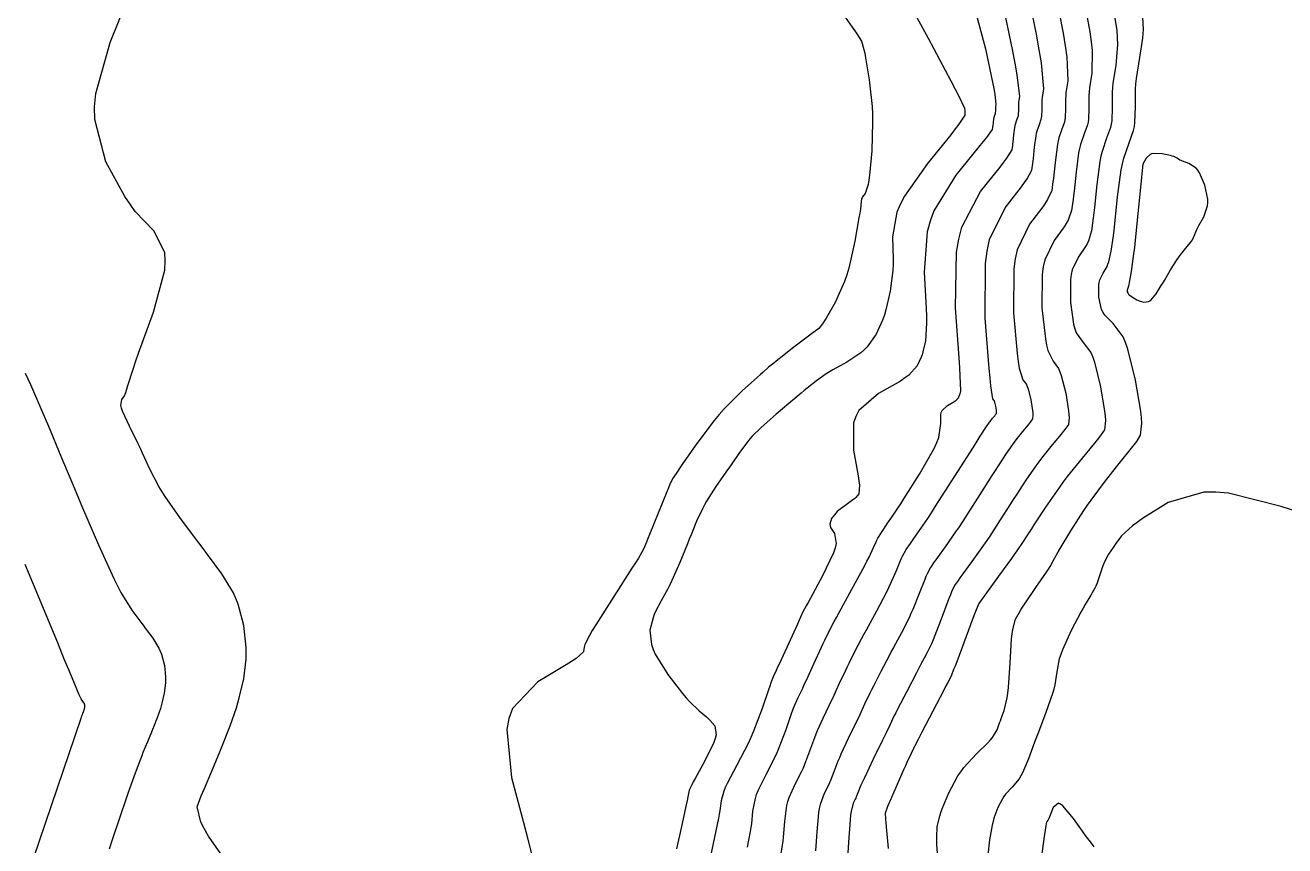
# Model space of a CAD drawing. Header units: metres. Extents: x 837476 to 838477, y 1189012 to 1191014.
# Drawn here: x 837476.5 to 837560.8, y 1189830.8 to 1189885.8 of the extents above; entities that cross this region are included whole.
import ezdxf

# ---------------------------------------------------------------- set-up
doc = ezdxf.new("R2010")
doc.units = ezdxf.units.M
doc.header["$LTSCALE"] = 0.3
doc.layers.add('COTAS 10', color=1, linetype='Continuous')
doc.layers.add('COTAS INT', color=252, linetype='Continuous')

msp = doc.modelspace()

# ---------------------------------------------------------------- linework, layer by layer
at = {"layer": 'COTAS 10'}
for points in [[(837524.816, 1189830.746), (837525.023, 1189831.788), (837525.066, 1189832.054), (837525.103, 1189832.311), (837525.185, 1189833.16), (837525.346, 1189834.014), (837525.431, 1189834.275), (837525.535, 1189834.545), (837526.06, 1189835.609), (837526.656, 1189836.758), (837526.805, 1189837.082), (837526.947, 1189837.409), (837527.4, 1189838.612), (837527.772, 1189839.685), (837527.863, 1189839.93), (837527.948, 1189840.153), (837528.211, 1189840.769), (837528.51, 1189841.4), (837528.618, 1189841.632), (837528.736, 1189841.889), (837529.256, 1189843.022), (837529.77, 1189844.139), (837529.885, 1189844.385), (837529.989, 1189844.604), (837530.266, 1189845.17), (837530.624, 1189845.841), (837530.779, 1189846.128), (837530.958, 1189846.458), (837531.805, 1189848.012), (837532.638, 1189849.561), (837532.808, 1189849.887), (837532.952, 1189850.168), (837533.254, 1189850.812), (837533.422, 1189851.191), (837533.481, 1189851.304), (837533.545, 1189851.422), (837533.824, 1189851.877), (837534.115, 1189852.316), (837534.188, 1189852.424), (837534.257, 1189852.524), (837534.477, 1189852.837), (837534.882, 1189853.443), (837535.067, 1189853.729), (837535.284, 1189854.067), (837536.333, 1189855.714), (837537.315, 1189857.441), (837537.49, 1189857.829), (837537.623, 1189858.178), (837537.757, 1189859.113), (837537.74, 1189859.71), (837537.779, 1189859.847), (837537.836, 1189859.97), (837538.201, 1189860.31), (837538.609, 1189860.546), (837538.694, 1189860.604), (837538.766, 1189860.659), (837538.927, 1189860.829), (837539, 1189860.991), (837539.017, 1189861.042), (837539.033, 1189861.094), (837539.081, 1189861.3), (837539.051, 1189862.286), (837539.019, 1189862.83), (837538.976, 1189863.491), (837538.735, 1189866.856), (837538.802, 1189870.562), (837538.954, 1189871.439), (837539.164, 1189872.25), (837540.403, 1189874.64), (837541.711, 1189876.264), (837541.963, 1189876.593), (837542.168, 1189876.868), (837542.514, 1189877.427), (837542.555, 1189877.711), (837542.567, 1189877.814), (837542.58, 1189877.928), (837542.632, 1189878.426), (837542.698, 1189878.923), (837542.72, 1189879.036), (837542.743, 1189879.139), (837542.841, 1189879.42), (837542.925, 1189879.65), (837542.94, 1189879.721), (837542.95, 1189879.794), (837542.958, 1189880.084), (837542.96, 1189880.41), (837542.967, 1189880.507), (837542.977, 1189880.606), (837543.039, 1189880.989), (837542.863, 1189882.44), (837542.723, 1189883.214), (837542.544, 1189884.148), (837541.571, 1189888.866)], [(837537.566, 1189829.793), (837537.486, 1189830.919), (837537.477, 1189831.183), (837537.475, 1189831.426), (837537.516, 1189832.13), (837537.682, 1189832.821), (837537.759, 1189833.056), (837537.849, 1189833.31), (837538.285, 1189834.385), (837538.886, 1189835.513), (837539.08, 1189835.8), (837539.286, 1189836.076), (837540.131, 1189836.983), (837540.903, 1189837.74), (837541.064, 1189837.922), (837541.202, 1189838.092), (837541.508, 1189838.607), (837541.678, 1189839.072), (837541.73, 1189839.21), (837541.783, 1189839.353), (837541.994, 1189839.903), (837542.189, 1189840.74), (837542.233, 1189841.064), (837542.272, 1189841.427), (837542.377, 1189843.072), (837542.478, 1189844.682), (837542.515, 1189845.024), (837542.556, 1189845.321), (837542.736, 1189846.018), (837543.072, 1189846.586), (837543.211, 1189846.802), (837543.369, 1189847.042), (837544.107, 1189848.121), (837544.814, 1189849.151), (837544.952, 1189849.361), (837545.066, 1189849.538), (837545.272, 1189849.906), (837545.479, 1189850.308), (837545.594, 1189850.506), (837545.734, 1189850.743), (837546.445, 1189851.91), (837547.323, 1189853.272), (837547.567, 1189853.63), (837547.812, 1189853.981), (837548.7, 1189855.183), (837549.493, 1189856.196), (837549.678, 1189856.429), (837549.847, 1189856.641), (837550.332, 1189857.232), (837550.686, 1189857.676), (837550.772, 1189857.794), (837550.853, 1189857.911), (837551.104, 1189858.319), (837551.187, 1189859.125), (837551.162, 1189859.492), (837551.116, 1189859.922), (837550.777, 1189861.998), (837550.259, 1189864.091), (837550.1, 1189864.532), (837549.935, 1189864.914), (837549.284, 1189865.79), (837548.713, 1189866.358), (837548.598, 1189866.544), (837548.502, 1189866.742), (837548.312, 1189867.565), (837548.315, 1189868.363), (837548.341, 1189868.546), (837548.378, 1189868.713), (837548.602, 1189869.178), (837548.865, 1189869.62), (837548.927, 1189869.772), (837548.983, 1189869.936), (837549.148, 1189870.637), (837549.295, 1189871.671), (837549.34, 1189872.046), (837549.388, 1189872.459), (837549.576, 1189874.272), (837549.815, 1189876.082), (837549.895, 1189876.494), (837549.98, 1189876.866), (837550.337, 1189877.889), (837550.643, 1189878.727), (837550.696, 1189878.984), (837550.735, 1189879.251), (837550.762, 1189880.304), (837550.769, 1189881.492), (837550.796, 1189881.844), (837550.833, 1189882.206), (837551.057, 1189883.598), (837551.265, 1189884.899), (837551.292, 1189885.205), (837551.307, 1189885.487), (837551.25, 1189886.306)], [(837476.514, 1189862.481), (837476.859, 1189861.708), (837477.621, 1189859.962), (837477.84, 1189859.45), (837478.063, 1189858.925), (837478.9, 1189856.925), (837479.811, 1189854.746), (837480.08, 1189854.108), (837480.357, 1189853.456), (837481.42, 1189850.974), (837482.438, 1189848.737), (837482.686, 1189848.238), (837482.92, 1189847.791), (837483.644, 1189846.613), (837484.242, 1189845.816), (837484.397, 1189845.608), (837484.547, 1189845.407), (837485.049, 1189844.73), (837485.454, 1189844.064), (837485.543, 1189843.869), (837485.622, 1189843.67), (837485.822, 1189842.913), (837485.903, 1189842.15), (837485.907, 1189841.946), (837485.903, 1189841.746), (837485.819, 1189841.051), (837485.663, 1189840.39), (837485.613, 1189840.21), (837485.56, 1189840.033), (837485.342, 1189839.407), (837485.097, 1189838.786), (837485.026, 1189838.612), (837484.954, 1189838.437), (837484.685, 1189837.798), (837484.392, 1189837.085), (837484.305, 1189836.863), (837484.216, 1189836.63), (837483.873, 1189835.701), (837483.496, 1189834.642), (837483.386, 1189834.328), (837483.274, 1189834.004), (837482.846, 1189832.755), (837482.306, 1189831.163), (837482.123, 1189830.622)]]:
    msp.add_lwpolyline(points, dxfattribs=at)
at = {"layer": 'COTAS INT'}
for points in [[(837527.021, 1189830.054), (837527.17, 1189830.888), (837527.204, 1189831.144), (837527.234, 1189831.411), (837527.317, 1189832.465), (837527.459, 1189833.533), (837527.527, 1189833.81), (837527.608, 1189834.077), (837528.003, 1189834.973), (837528.446, 1189835.825), (837528.556, 1189836.066), (837528.662, 1189836.309), (837528.998, 1189837.201), (837529.318, 1189838.088), (837529.413, 1189838.327), (837529.511, 1189838.563), (837529.886, 1189839.392), (837530.289, 1189840.234), (837530.404, 1189840.479), (837530.521, 1189840.728), (837530.955, 1189841.67), (837531.386, 1189842.595), (837531.5, 1189842.834), (837531.613, 1189843.065), (837532.002, 1189843.839), (837532.455, 1189844.696), (837532.607, 1189844.981), (837532.771, 1189845.286), (837533.461, 1189846.557), (837534.13, 1189847.828), (837534.281, 1189848.133), (837534.417, 1189848.416), (837534.782, 1189849.271), (837535.046, 1189849.924), (837535.117, 1189850.08), (837535.188, 1189850.227), (837535.438, 1189850.67), (837535.714, 1189851.08), (837535.801, 1189851.205), (837535.893, 1189851.335), (837536.262, 1189851.848), (837536.876, 1189852.753), (837537.123, 1189853.129), (837537.403, 1189853.561), (837538.69, 1189855.577), (837539.929, 1189857.531), (837540.178, 1189857.924), (837540.387, 1189858.253), (837540.804, 1189858.904), (837540.959, 1189859.129), (837541.004, 1189859.189), (837541.049, 1189859.248), (837541.215, 1189859.455), (837541.358, 1189859.626), (837541.387, 1189859.663), (837541.413, 1189859.696), (837541.469, 1189859.778), (837541.48, 1189859.884), (837541.477, 1189859.933), (837541.471, 1189859.99), (837541.426, 1189860.264), (837541.357, 1189860.541), (837541.336, 1189860.6), (837541.315, 1189860.65), (837541.229, 1189860.766), (837541.094, 1189861.63), (837541.041, 1189862.153), (837540.982, 1189862.797), (837540.714, 1189866.148), (837540.728, 1189869.808), (837540.847, 1189870.648), (837541.016, 1189871.412), (837542.043, 1189873.548), (837543.141, 1189874.935), (837543.356, 1189875.228), (837543.531, 1189875.482), (837543.841, 1189876.069), (837543.903, 1189876.503), (837543.922, 1189876.66), (837543.942, 1189876.834), (837544.021, 1189877.595), (837544.121, 1189878.355), (837544.155, 1189878.528), (837544.19, 1189878.684), (837544.34, 1189879.114), (837544.469, 1189879.466), (837544.491, 1189879.573), (837544.507, 1189879.686), (837544.519, 1189880.128), (837544.522, 1189880.627), (837544.533, 1189880.774), (837544.549, 1189880.926), (837544.642, 1189881.511), (837544.478, 1189883.239), (837544.33, 1189884.113), (837544.139, 1189885.158), (837543.079, 1189890.357)], [(837545.122, 1189889.344), (837545.931, 1189885.24), (837546.071, 1189884.386), (837546.174, 1189883.654), (837546.246, 1189882.032), (837546.12, 1189881.246), (837546.099, 1189881.042), (837546.084, 1189880.843), (837546.08, 1189880.172), (837546.064, 1189879.577), (837546.042, 1189879.426), (837546.012, 1189879.281), (837545.84, 1189878.807), (837545.638, 1189878.23), (837545.59, 1189878.019), (837545.545, 1189877.787), (837545.409, 1189876.764), (837545.303, 1189875.74), (837545.276, 1189875.507), (837545.251, 1189875.295), (837545.168, 1189874.711), (837544.894, 1189874.096), (837544.749, 1189873.864), (837544.572, 1189873.606), (837543.683, 1189872.456), (837542.857, 1189870.737), (837542.721, 1189870.122), (837542.625, 1189869.447), (837542.613, 1189866.502), (837542.862, 1189863.784), (837542.931, 1189863.25), (837542.999, 1189862.812), (837543.243, 1189862.022), (837543.47, 1189861.716), (837543.527, 1189861.583), (837543.583, 1189861.429), (837543.764, 1189860.698), (837543.882, 1189859.973), (837543.898, 1189859.823), (837543.907, 1189859.694), (837543.878, 1189859.413), (837543.729, 1189859.198), (837543.662, 1189859.112), (837543.584, 1189859.013), (837543.208, 1189858.561), (837542.768, 1189858.016), (837542.65, 1189857.86), (837542.532, 1189857.701), (837542.121, 1189857.106), (837541.584, 1189856.276), (837541.387, 1189855.969), (837541.169, 1189855.628), (837540.21, 1189854.118), (837539.211, 1189852.566), (837538.969, 1189852.199), (837538.742, 1189851.86), (837538.046, 1189850.86), (837537.529, 1189850.146), (837537.415, 1189849.986), (837537.314, 1189849.843), (837537.053, 1189849.464), (837536.831, 1189849.032), (837536.754, 1189848.857), (837536.67, 1189848.656), (837536.31, 1189847.729), (837535.881, 1189846.665), (837535.754, 1189846.379), (837535.623, 1189846.096), (837535.118, 1189845.102), (837534.584, 1189844.114), (837534.435, 1189843.834), (837534.285, 1189843.551), (837533.738, 1189842.508), (837533.236, 1189841.526), (837533.115, 1189841.283), (837533.001, 1189841.051), (837532.654, 1189840.318), (837532.305, 1189839.567), (837532.19, 1189839.325), (837532.068, 1189839.068), (837531.561, 1189838.015), (837531.073, 1189836.974), (837530.963, 1189836.725), (837530.864, 1189836.492), (837530.596, 1189835.791), (837530.376, 1189835.208), (837530.308, 1189835.05), (837530.235, 1189834.893), (837529.947, 1189834.336), (837529.681, 1189833.609), (837529.623, 1189833.345), (837529.573, 1189833.053), (837529.448, 1189831.769), (837529.365, 1189830.511)], [(837547.165, 1189888.332), (837547.723, 1189885.322), (837547.811, 1189884.659), (837547.871, 1189884.069), (837547.85, 1189882.554), (837547.691, 1189881.566), (837547.664, 1189881.309), (837547.646, 1189881.059), (837547.64, 1189880.216), (837547.621, 1189879.468), (837547.593, 1189879.279), (837547.556, 1189879.096), (837547.339, 1189878.501), (837547.085, 1189877.775), (837547.025, 1189877.511), (837546.968, 1189877.219), (837546.798, 1189875.934), (837546.665, 1189874.647), (837546.631, 1189874.353), (837546.599, 1189874.087), (837546.495, 1189873.353), (837546.257, 1189872.709), (837546.141, 1189872.5), (837546.003, 1189872.278), (837545.322, 1189871.363), (837544.697, 1189870.063), (837544.594, 1189869.597), (837544.522, 1189869.085), (837544.513, 1189866.856), (837544.742, 1189864.77), (837544.82, 1189864.348), (837544.904, 1189863.994), (837545.256, 1189863.278), (837545.625, 1189862.782), (837545.718, 1189862.566), (837545.808, 1189862.316), (837546.101, 1189861.131), (837546.293, 1189859.956), (837546.319, 1189859.712), (837546.334, 1189859.504), (837546.287, 1189859.048), (837546.045, 1189858.7), (837545.936, 1189858.56), (837545.809, 1189858.401), (837545.2, 1189857.667), (837544.487, 1189856.784), (837544.295, 1189856.53), (837544.105, 1189856.273), (837543.439, 1189855.309), (837542.78, 1189854.3), (837542.596, 1189854.014), (837542.41, 1189853.725), (837541.729, 1189852.659), (837541.02, 1189851.571), (837540.816, 1189851.269), (837540.608, 1189850.967), (837539.83, 1189849.872), (837539.165, 1189848.956), (837539.028, 1189848.767), (837538.913, 1189848.606), (837538.668, 1189848.257), (837538.474, 1189847.838), (837538.391, 1189847.633), (837538.294, 1189847.389), (837537.838, 1189846.188), (837537.346, 1189844.914), (837537.227, 1189844.625), (837537.115, 1189844.363), (837536.774, 1189843.647), (837536.397, 1189842.942), (837536.262, 1189842.687), (837536.115, 1189842.406), (837535.474, 1189841.177), (837534.86, 1189839.987), (837534.73, 1189839.731), (837534.617, 1189839.508), (837534.353, 1189838.966), (837534.089, 1189838.406), (837533.977, 1189838.171), (837533.847, 1189837.901), (837533.235, 1189836.637), (837532.636, 1189835.385), (837532.513, 1189835.122), (837532.41, 1189834.895), (837532.194, 1189834.381), (837532.091, 1189834.108), (837532.059, 1189834.034), (837532.025, 1189833.96), (837531.89, 1189833.7), (837531.754, 1189833.141), (837531.719, 1189832.88), (837531.686, 1189832.572), (837531.579, 1189831.074), (837531.496, 1189829.61)], [(837490.425, 1189829.126), (837488.776, 1189831.49), (837488.48, 1189831.992), (837488.253, 1189832.428), (837488.014, 1189833.454), (837488.29, 1189834.174), (837488.388, 1189834.417), (837488.496, 1189834.68), (837488.964, 1189835.788), (837489.479, 1189837.01), (837489.616, 1189837.344), (837489.751, 1189837.677), (837490.22, 1189838.865), (837490.637, 1189840.063), (837490.739, 1189840.403), (837490.835, 1189840.745), (837491.134, 1189842.011), (837491.293, 1189843.341), (837491.302, 1189843.724), (837491.294, 1189844.113), (837491.139, 1189845.573), (837490.756, 1189847.021), (837490.605, 1189847.402), (837490.435, 1189847.775), (837489.66, 1189849.05), (837488.7, 1189850.345), (837488.413, 1189850.73), (837488.117, 1189851.127), (837486.972, 1189852.653), (837485.914, 1189854.146), (837485.673, 1189854.522), (837485.455, 1189854.881), (837484.854, 1189856.04), (837484.368, 1189857.123), (837484.222, 1189857.433), (837484.071, 1189857.747), (837483.485, 1189858.922), (837483.029, 1189859.927), (837482.96, 1189860.135), (837482.916, 1189860.313), (837482.966, 1189860.702), (837483.16, 1189860.965), (837483.207, 1189861.063), (837483.252, 1189861.172), (837483.389, 1189861.659), (837483.725, 1189862.75), (837483.894, 1189863.24), (837484.096, 1189863.811), (837485.1, 1189866.554), (837485.843, 1189869.379), (837485.881, 1189870.003), (837485.845, 1189870.558), (837485.107, 1189871.991), (837483.877, 1189873.3), (837483.531, 1189873.778), (837483.183, 1189874.305), (837481.906, 1189876.624), (837481.166, 1189879.458), (837481.156, 1189880.31), (837481.231, 1189881.191), (837482.206, 1189884.615), (837483.436, 1189887.737)], [(837535.259, 1189887.922), (837536.902, 1189884.908), (837538.417, 1189882.045), (837538.708, 1189881.484), (837538.944, 1189881.024), (837539.331, 1189880.201), (837539.349, 1189880.03), (837539.351, 1189879.981), (837539.352, 1189879.932), (837539.347, 1189879.749), (837538.957, 1189879.137), (837538.716, 1189878.818), (837538.418, 1189878.433), (837536.858, 1189876.501), (837535.322, 1189874.316), (837535.038, 1189873.77), (837534.816, 1189873.251), (837534.527, 1189871.594), (837534.57, 1189870.134), (837534.558, 1189869.739), (837534.535, 1189869.348), (837534.365, 1189867.969), (837534.076, 1189866.703), (837533.978, 1189866.383), (837533.872, 1189866.076), (837533.425, 1189865.079), (837532.823, 1189864.24), (837532.619, 1189864.032), (837532.399, 1189863.836), (837531.471, 1189863.219), (837530.53, 1189862.696), (837530.302, 1189862.558), (837530.089, 1189862.424), (837529.435, 1189861.967), (837528.809, 1189861.467), (837528.612, 1189861.306), (837528.406, 1189861.136), (837527.575, 1189860.439), (837526.744, 1189859.726), (837526.536, 1189859.546), (837526.338, 1189859.373), (837525.704, 1189858.811), (837525.14, 1189858.246), (837524.986, 1189858.072), (837524.833, 1189857.89), (837524.289, 1189857.166), (837523.72, 1189856.345), (837523.552, 1189856.101), (837523.379, 1189855.849), (837522.713, 1189854.88), (837522.089, 1189853.906), (837521.942, 1189853.651), (837521.807, 1189853.403), (837521.412, 1189852.561), (837521.045, 1189851.652), (837520.927, 1189851.362), (837520.803, 1189851.056), (837520.295, 1189849.81), (837519.766, 1189848.59), (837519.628, 1189848.299), (837519.494, 1189848.03), (837519.04, 1189847.227), (837518.665, 1189846.523), (837518.58, 1189846.315), (837518.504, 1189846.101), (837518.299, 1189845.281), (837518.391, 1189844.303), (837518.502, 1189843.988), (837518.651, 1189843.655), (837519.498, 1189842.295), (837520.48, 1189841.023), (837520.715, 1189840.745), (837520.933, 1189840.5), (837521.583, 1189839.881), (837522.077, 1189839.476), (837522.196, 1189839.365), (837522.307, 1189839.254), (837522.645, 1189838.859), (837522.717, 1189838.263), (837522.66, 1189838.026), (837522.571, 1189837.757), (837521.972, 1189836.526), (837521.315, 1189835.35), (837521.189, 1189835.116), (837521.088, 1189834.921), (837520.923, 1189834.551), (837520.84, 1189834.112), (837520.79, 1189833.874), (837520.728, 1189833.587), (837520.407, 1189832.131), (837520.082, 1189830.644)], [(837549.207, 1189887.319), (837549.515, 1189885.404), (837549.552, 1189884.932), (837549.568, 1189884.484), (837549.453, 1189883.076), (837549.262, 1189881.886), (837549.23, 1189881.577), (837549.208, 1189881.276), (837549.201, 1189880.26), (837549.178, 1189879.36), (837549.145, 1189879.131), (837549.099, 1189878.912), (837548.838, 1189878.195), (837548.533, 1189877.321), (837548.46, 1189877.002), (837548.392, 1189876.65), (837548.187, 1189875.103), (837548.026, 1189873.553), (837547.986, 1189873.2), (837547.947, 1189872.879), (837547.822, 1189871.995), (837547.62, 1189871.323), (837547.534, 1189871.136), (837547.434, 1189870.949), (837546.962, 1189870.271), (837546.538, 1189869.388), (837546.468, 1189869.071), (837546.418, 1189868.724), (837546.412, 1189867.211), (837546.622, 1189865.756), (837546.709, 1189865.446), (837546.808, 1189865.176), (837547.27, 1189864.534), (837547.78, 1189863.848), (837547.909, 1189863.549), (837548.034, 1189863.204), (837548.439, 1189861.565), (837548.705, 1189859.939), (837548.741, 1189859.602), (837548.76, 1189859.314), (837548.696, 1189858.684), (837548.361, 1189858.202), (837548.211, 1189858.008), (837548.035, 1189857.788), (837547.192, 1189856.774), (837546.207, 1189855.552), (837545.941, 1189855.201), (837545.678, 1189854.845), (837544.757, 1189853.511), (837543.977, 1189852.324), (837543.804, 1189852.059), (837543.65, 1189851.822), (837543.249, 1189851.2), (837542.828, 1189850.576), (837542.662, 1189850.339), (837542.474, 1189850.074), (837541.614, 1189848.883), (837540.801, 1189847.767), (837540.642, 1189847.549), (837540.512, 1189847.37), (837540.283, 1189847.05), (837540.117, 1189846.643), (837540.027, 1189846.409), (837539.918, 1189846.122), (837538.811, 1189843.162), (837538.7, 1189842.871), (837538.608, 1189842.63), (837538.431, 1189842.192), (837538.21, 1189841.77), (837538.09, 1189841.54), (837537.945, 1189841.261), (837537.21, 1189839.846), (837536.484, 1189838.448), (837536.345, 1189838.18), (837536.233, 1189837.964), (837536.052, 1189837.614), (837536.005, 1189837.516), (837535.977, 1189837.459), (837535.943, 1189837.389), (837535.767, 1189837.026), (837535.481, 1189836.41), (837535.377, 1189836.18), (837535.262, 1189835.923), (837534.76, 1189834.782), (837534.299, 1189833.717), (837534.21, 1189833.508), (837534.138, 1189833.337), (837534.02, 1189833.032), (837534.046, 1189832.631), (837534.066, 1189832.4), (837534.091, 1189832.116), (837534.226, 1189830.658)], [(837531.034, 1189886.748), (837531.829, 1189885.63), (837531.994, 1189885.393), (837532.134, 1189885.188), (837532.439, 1189884.707), (837532.609, 1189884.142), (837532.664, 1189883.883), (837532.722, 1189883.579), (837532.962, 1189882.113), (837533.147, 1189880.316), (837533.17, 1189879.804), (837533.182, 1189879.285), (837533.127, 1189877.357), (837532.978, 1189875.723), (837532.931, 1189875.388), (837532.881, 1189875.105), (837532.682, 1189874.509), (837532.511, 1189874.266), (837532.48, 1189874.206), (837532.455, 1189874.148), (837532.423, 1189873.964), (837532.367, 1189873.455), (837532.327, 1189873.193), (837532.277, 1189872.878), (837532.008, 1189871.303), (837531.598, 1189869.507), (837531.459, 1189869.053), (837531.309, 1189868.618), (837530.674, 1189867.204), (837530.08, 1189866.151), (837529.955, 1189865.944), (837529.847, 1189865.774), (837529.601, 1189865.463), (837529.262, 1189865.227), (837529.096, 1189865.103), (837528.898, 1189864.954), (837527.925, 1189864.205), (837526.948, 1189863.444), (837526.748, 1189863.287), (837526.58, 1189863.154), (837526.227, 1189862.871), (837525.864, 1189862.551), (837525.689, 1189862.395), (837525.482, 1189862.209), (837524.466, 1189861.295), (837523.254, 1189860.081), (837522.923, 1189859.706), (837522.595, 1189859.314), (837521.426, 1189857.76), (837520.48, 1189856.398), (837520.293, 1189856.127), (837520.137, 1189855.903), (837519.842, 1189855.477), (837519.637, 1189855.037), (837519.538, 1189854.805), (837519.421, 1189854.524), (837518.844, 1189853.108), (837518.272, 1189851.685), (837518.157, 1189851.399), (837518.06, 1189851.16), (837517.87, 1189850.687), (837517.523, 1189850.1), (837517.329, 1189849.788), (837517.092, 1189849.412), (837515.88, 1189847.517), (837514.675, 1189845.618), (837514.442, 1189845.239), (837514.253, 1189844.925), (837513.935, 1189844.321), (837513.901, 1189844.129), (837513.891, 1189844.075), (837513.881, 1189844.019), (837513.845, 1189843.813), (837513.355, 1189843.379), (837513.059, 1189843.18), (837512.694, 1189842.948), (837510.796, 1189841.823), (837509.095, 1189840.021), (837508.855, 1189839.361), (837508.714, 1189838.632), (837509.036, 1189835.416), (837509.832, 1189832.396), (837509.99, 1189831.79), (837510.121, 1189831.283), (837510.37, 1189830.283)], [(837540.026, 1189886.844), (837540.742, 1189884.187), (837541.202, 1189881.959), (837541.286, 1189881.518), (837541.352, 1189881.152), (837541.435, 1189880.467), (837541.406, 1189880.286), (837541.401, 1189880.239), (837541.398, 1189880.194), (837541.397, 1189880.039), (837541.393, 1189879.903), (837541.388, 1189879.868), (837541.381, 1189879.835), (837541.342, 1189879.726), (837541.296, 1189879.593), (837541.284, 1189879.545), (837541.274, 1189879.491), (837541.243, 1189879.257), (837541.219, 1189879.021), (837541.212, 1189878.968), (837541.207, 1189878.919), (837541.188, 1189878.785), (837540.805, 1189878.255), (837540.57, 1189877.957), (837540.28, 1189877.593), (837538.764, 1189875.733), (837537.292, 1189873.343), (837537.029, 1189872.645), (837536.83, 1189871.932), (837536.631, 1189869.225), (837536.773, 1189866.813), (837536.788, 1189866.284), (837536.793, 1189865.817), (837536.723, 1189864.635), (837536.555, 1189863.898), (837536.498, 1189863.712), (837536.436, 1189863.534), (837536.176, 1189862.954), (837535.603, 1189862.348), (837535.344, 1189862.154), (837535.042, 1189861.947), (837533.588, 1189861.106), (837532.273, 1189859.965), (837532.058, 1189859.571), (837531.909, 1189859.142), (837531.908, 1189857.309), (837532.221, 1189855.611), (837532.27, 1189855.268), (837532.301, 1189854.979), (837532.276, 1189854.394), (837532.062, 1189854.144), (837531.975, 1189854.066), (837531.875, 1189853.985), (837531.412, 1189853.663), (837530.932, 1189853.312), (837530.821, 1189853.212), (837530.72, 1189853.112), (837530.434, 1189852.74), (837530.328, 1189852.359), (837530.34, 1189852.251), (837530.371, 1189852.144), (837530.632, 1189851.749), (837530.741, 1189851.07), (837530.676, 1189850.783), (837530.569, 1189850.453), (837529.84, 1189848.903), (837529.031, 1189847.42), (837528.875, 1189847.133), (837528.747, 1189846.899), (837528.53, 1189846.5), (837528.365, 1189846.144), (837528.27, 1189845.936), (837528.154, 1189845.682), (837526.952, 1189843.05), (837526.832, 1189842.786), (837526.731, 1189842.567), (837526.536, 1189842.147), (837526.386, 1189841.742), (837526.313, 1189841.533), (837526.226, 1189841.281), (837525.802, 1189840.022), (837525.232, 1189838.509), (837525.054, 1189838.098), (837524.867, 1189837.69), (837524.117, 1189836.245), (837523.463, 1189835.013), (837523.336, 1189834.74), (837523.232, 1189834.495), (837523.054, 1189833.855), (837522.972, 1189833.211), (837522.928, 1189832.964), (837522.876, 1189832.687), (837522.34, 1189830.152)], [(837551.259, 1189876.458), (837550.749, 1189871.366), (837550.695, 1189870.893), (837550.643, 1189870.463), (837550.475, 1189869.279), (837550.346, 1189868.55), (837550.319, 1189868.408), (837550.296, 1189868.291), (837550.241, 1189868.086), (837550.218, 1189868.038), (837550.212, 1189868.002), (837550.212, 1189867.919), (837550.271, 1189867.807), (837550.306, 1189867.769), (837550.349, 1189867.728), (837550.57, 1189867.555), (837550.854, 1189867.388), (837550.935, 1189867.35), (837551.018, 1189867.316), (837551.33, 1189867.224), (837551.649, 1189867.268), (837551.738, 1189867.32), (837551.826, 1189867.39), (837552.144, 1189867.783), (837552.487, 1189868.338), (837552.59, 1189868.509), (837552.698, 1189868.687), (837553.118, 1189869.393), (837553.546, 1189870.074), (837553.659, 1189870.237), (837553.769, 1189870.389), (837554.144, 1189870.844), (837554.449, 1189871.21), (837554.516, 1189871.306), (837554.574, 1189871.399), (837554.718, 1189871.714), (837554.868, 1189872.085), (837554.93, 1189872.213), (837555.001, 1189872.352), (837555.33, 1189872.944), (837555.578, 1189873.672), (837555.598, 1189873.895), (837555.596, 1189874.129), (837555.413, 1189875.054), (837555.054, 1189875.88), (837554.941, 1189876.051), (837554.822, 1189876.197), (837554.344, 1189876.518), (837553.908, 1189876.667), (837553.816, 1189876.705), (837553.735, 1189876.741), (837553.546, 1189876.861), (837553.325, 1189876.971), (837553.225, 1189877.002), (837553.108, 1189877.033), (837552.546, 1189877.146), (837551.972, 1189877.173), (837551.848, 1189877.15), (837551.739, 1189877.114), (837551.473, 1189876.874), (837551.259, 1189876.458)], [(837563.913, 1189852.452), (837560.508, 1189853.541), (837556.981, 1189854.446), (837556.133, 1189854.514), (837555.343, 1189854.504), (837552.954, 1189853.813), (837551.247, 1189852.739), (837550.885, 1189852.488), (837550.572, 1189852.257), (837549.841, 1189851.59), (837549.455, 1189851.075), (837549.358, 1189850.939), (837549.266, 1189850.807), (837548.969, 1189850.354), (837548.718, 1189849.88), (837548.654, 1189849.734), (837548.593, 1189849.581), (837548.39, 1189848.975), (837548.183, 1189848.371), (837548.118, 1189848.219), (837548.05, 1189848.075), (837547.778, 1189847.61), (837547.4, 1189846.994), (837547.265, 1189846.753), (837547.117, 1189846.483), (837546.474, 1189845.254), (837545.883, 1189843.962), (837545.767, 1189843.652), (837545.673, 1189843.362), (837545.507, 1189842.485), (837545.378, 1189841.616), (837545.307, 1189841.331), (837545.221, 1189841.027), (837544.783, 1189839.767), (837544.278, 1189838.448), (837544.149, 1189838.106), (837544.025, 1189837.774), (837543.617, 1189836.66), (837543.221, 1189835.731), (837543.103, 1189835.516), (837542.983, 1189835.319), (837542.521, 1189834.762), (837542.079, 1189834.288), (837541.971, 1189834.143), (837541.869, 1189833.993), (837541.554, 1189833.402), (837541.304, 1189832.687), (837541.244, 1189832.458), (837541.187, 1189832.215), (837541.012, 1189831.228), (837540.904, 1189830.222)], [(837476.699, 1189828.882), (837480.247, 1189839.371), (837480.284, 1189839.48), (837480.294, 1189839.508), (837480.303, 1189839.535), (837480.336, 1189839.627), (837480.366, 1189839.708), (837480.374, 1189839.728), (837480.381, 1189839.747), (837480.406, 1189839.809), (837480.43, 1189839.864), (837480.436, 1189839.88), (837480.442, 1189839.895), (837480.463, 1189839.949), (837480.482, 1189840.003), (837480.487, 1189840.018), (837480.491, 1189840.034), (837480.505, 1189840.091), (837480.512, 1189840.151), (837480.512, 1189840.187), (837480.505, 1189840.253), (837480.488, 1189840.318), (837480.481, 1189840.336), (837480.473, 1189840.353), (837480.438, 1189840.41), (837480.395, 1189840.469), (837480.381, 1189840.487), (837480.368, 1189840.505), (837480.316, 1189840.574), (837480.253, 1189840.676), (837480.233, 1189840.715), (837480.211, 1189840.758), (837480.123, 1189840.952), (837479.494, 1189842.466), (837479.131, 1189843.341), (837478.687, 1189844.414), (837476.514, 1189849.665)], [(837548.013, 1189830.767), (837547.75, 1189831.099), (837547.494, 1189831.433), (837546.62, 1189832.655), (837545.904, 1189833.522), (837545.747, 1189833.632), (837545.609, 1189833.686), (837545.261, 1189833.412), (837545.067, 1189832.888), (837545.026, 1189832.785), (837544.991, 1189832.7), (837544.911, 1189832.542), (837544.871, 1189832.499), (837544.861, 1189832.486), (837544.852, 1189832.472), (837544.823, 1189832.418), (837544.76, 1189832.063), (837544.728, 1189831.859), (837544.691, 1189831.609), (837544.508, 1189830.327)]]:
    msp.add_lwpolyline(points, dxfattribs=at)

doc.saveas('drawing.dxf')
